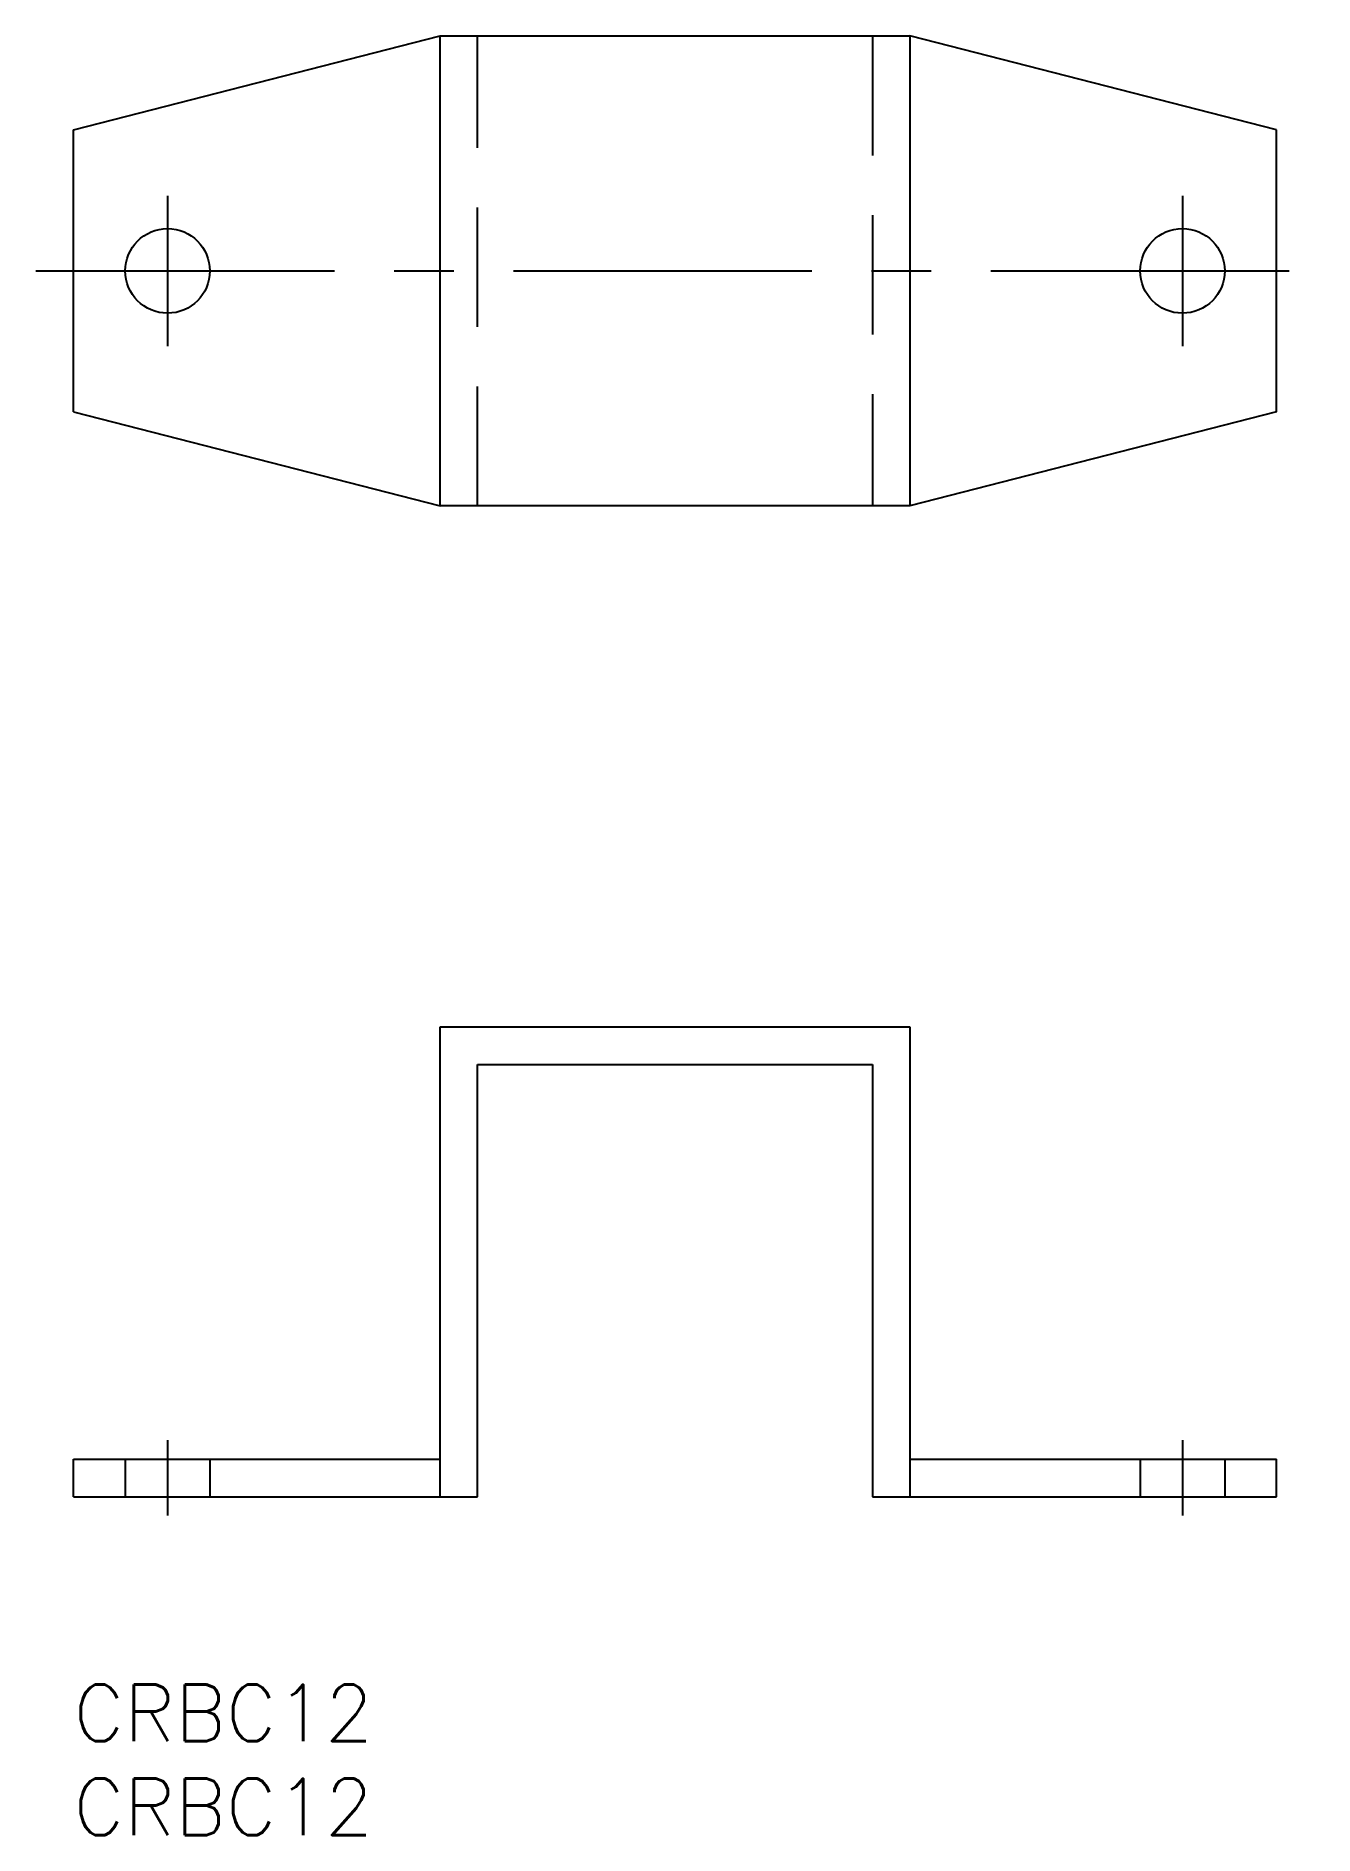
# Model space of a CAD drawing. Extents: x -2 to 66, y -8 to 87.7.
import ezdxf

# ---------------------------------------------------------------- set-up
doc = ezdxf.new("R2010")
doc.units = 0
doc.header["$LTSCALE"] = 0.5
doc.linetypes.add('CENTER', pattern=[50.8, 31.75, -6.35, 6.35, -6.35])
doc.linetypes.add('DASHED', pattern=[19.05, 12.7, -6.35])
for name, color, linetype in [('MSM_CENTER', 1, 'CENTER'), ('MSM_CONTINUOUS', 7, 'CONTINUOUS'), ('MSM_DASHED', 4, 'DASHED'), ('MSM_PART_NUMBER', 7, 'CONTINUOUS')]:
    doc.layers.add(name, color=color, linetype=linetype)
doc.styles.get("Standard").update_dxf_attribs({"font": 'txt.shx', "height": 3, "bigfont": 'bigfont.shx'})

# ---------------------------------------------------------------- blocks, each defined once
blk = doc.blocks.new('*U2')
at = {"layer": 'MSM_PART_NUMBER'}
blk.add_text('CRBC12', height=3, dxfattribs=at).set_placement((0, -3))
blk = doc.blocks.new('*U3')
at = {"layer": 'MSM_PART_NUMBER'}
blk.add_text('CRBC12', height=3, dxfattribs=at).set_placement((0, -8))

msp = doc.modelspace()

# ---------------------------------------------------------------- linework, layer by layer
at = {"layer": 'MSM_CENTER'}
for p, q in [((5, 79.216), (5, 71.216)), ((59, 79.216), (59, 71.216)), ((-2, 75.216), (66, 75.216)), ((5, 13), (5, 9)), ((59, 13), (59, 9))]:
    msp.add_line(p, q, dxfattribs=at)
at = {"layer": 'MSM_CONTINUOUS'}
for p, q in [((0, 82.716), (19.5, 87.716)), ((19.5, 87.716), (44.5, 87.716)), ((19.5, 62.716), (19.5, 87.716)), ((64, 82.716), (44.5, 87.716)), ((44.5, 87.716), (44.5, 62.716)), ((0, 67.716), (0, 82.716)), ((64, 67.716), (64, 82.716)), ((0, 67.716), (19.5, 62.716)), ((64, 67.716), (44.5, 62.716)), ((44.5, 62.716), (19.5, 62.716)), ((19.5, 10), (19.5, 35)), ((19.5, 35), (44.5, 35)), ((44.5, 35), (44.5, 10)), ((21.5, 10), (21.5, 33)), ((21.5, 33), (42.5, 33)), ((42.5, 33), (42.5, 10)), ((0, 12), (19.5, 12)), ((0, 10), (0, 12)), ((44.5, 12), (64, 12)), ((64, 10), (64, 12)), ((0, 10), (21.5, 10)), ((42.5, 10), (64, 10))]:
    msp.add_line(p, q, dxfattribs=at)
for centre in [(5, 75.216), (59, 75.216)]:
    msp.add_circle(centre, 2.25, dxfattribs=at)
at = {"layer": 'MSM_DASHED'}
for p, q in [((21.5, 62.716), (21.5, 87.716)), ((42.5, 87.716), (42.5, 62.716)), ((2.75, 12), (2.75, 10)), ((7.25, 12), (7.25, 10)), ((56.75, 12), (56.75, 10)), ((61.25, 12), (61.25, 10))]:
    msp.add_line(p, q, dxfattribs=at)

# ---------------------------------------------------------------- block references
at = {"layer": 'MSM_CONTINUOUS'}
for name in ['*U2', '*U3']:
    msp.add_blockref(name, (0, 0), dxfattribs=at)

doc.saveas('drawing.dxf')
